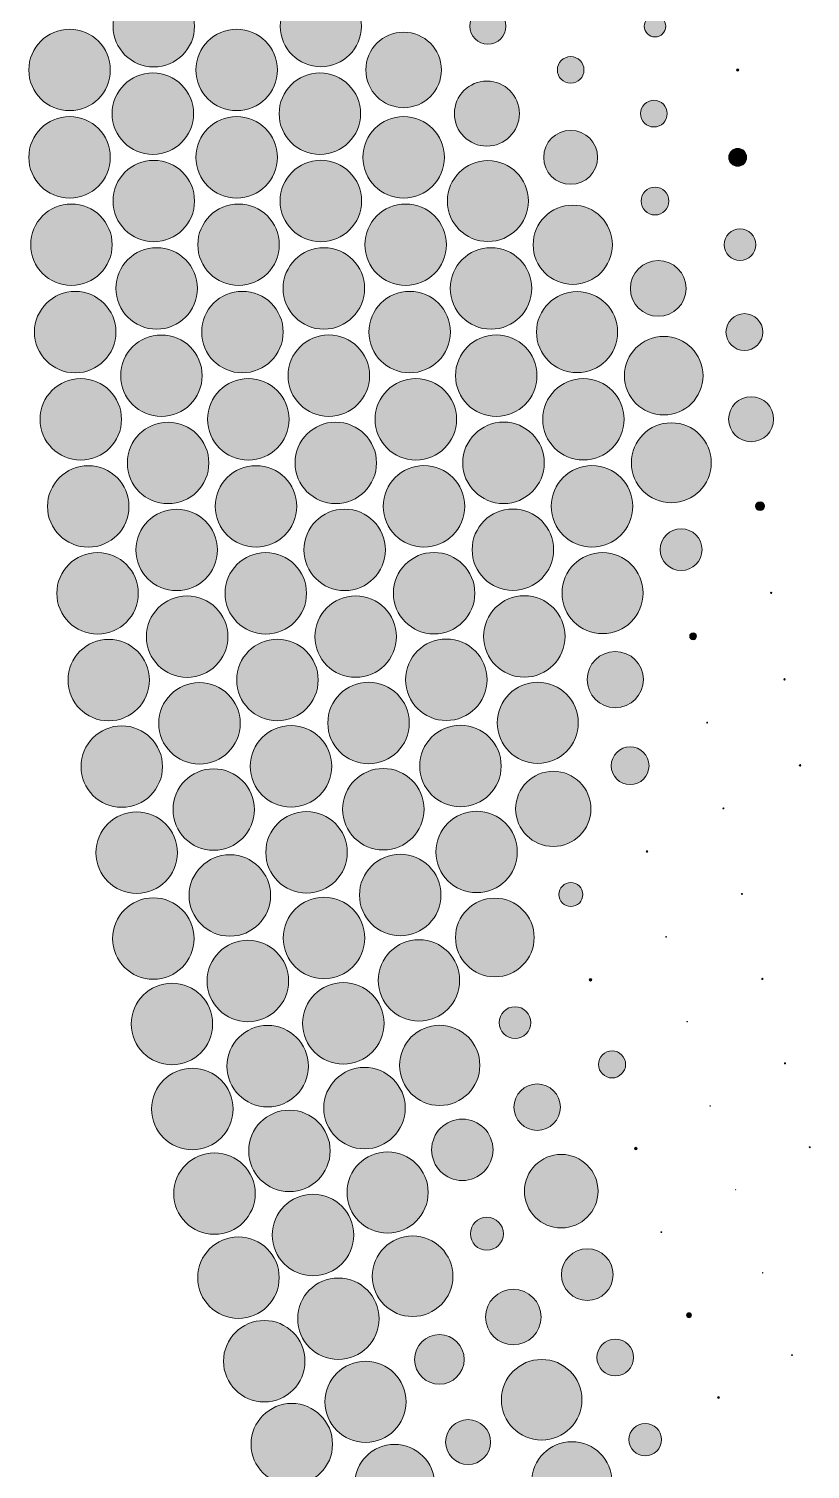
# Model space of a CAD drawing. Extents: x 3515 to 4006, y 175 to 667.
# Drawn here: x 3514.8 to 3561.3, y 340.4 to 426 of the extents above; entities that cross this region are included whole.
import ezdxf

# ---------------------------------------------------------------- set-up
doc = ezdxf.new("R2010")
doc.units = 0
doc.header["$MEASUREMENT"] = 0
doc.layers.add('Capa 1', color=7, linetype='Continuous', lineweight=0)

# ---------------------------------------------------------------- blocks, each defined once
blk = doc.blocks.new('Block_0')
at = {"layer": 'Capa 1', "true_color": 0x000000, "transparency": 33554687}
h = blk.add_hatch(color=18, dxfattribs=at)
h.dxf.hatch_style = 2
edge = h.paths.add_edge_path()
edge.add_arc((3522.273, 426.149), 2.421, 0, 360)
h = blk.add_hatch(color=18, dxfattribs=at)
h.dxf.hatch_style = 2
edge = h.paths.add_edge_path()
edge.add_arc((3532.2, 426.149), 2.411, 0, 360)
h = blk.add_hatch(color=18, dxfattribs=at)
h.dxf.hatch_style = 2
edge = h.paths.add_edge_path()
edge.add_arc((3542.128, 426.149), 1.072, 0, 360)
h = blk.add_hatch(color=18, dxfattribs=at)
h.dxf.hatch_style = 2
edge = h.paths.add_edge_path()
edge.add_arc((3552.056, 426.149), 0.638, 0, 360)
h = blk.add_hatch(color=18, dxfattribs=at)
h.dxf.hatch_style = 2
edge = h.paths.add_edge_path()
edge.add_arc((3517.268, 423.551), 2.421, 0, 360)
h = blk.add_hatch(color=18, dxfattribs=at)
h.dxf.hatch_style = 2
edge = h.paths.add_edge_path()
edge.add_arc((3527.193, 423.551), 2.421, 0, 360)
h = blk.add_hatch(color=18, dxfattribs=at)
h.dxf.hatch_style = 2
edge = h.paths.add_edge_path()
edge.add_arc((3537.119, 423.551), 2.244, 0, 360)
h = blk.add_hatch(color=18, dxfattribs=at)
h.dxf.hatch_style = 2
edge = h.paths.add_edge_path()
edge.add_arc((3547.044, 423.551), 0.79, 0, 360)
h = blk.add_hatch(color=18, dxfattribs=at)
h.dxf.hatch_style = 2
edge = h.paths.add_edge_path()
edge.add_arc((3522.216, 420.953), 2.421, 0, 360)
h = blk.add_hatch(color=18, dxfattribs=at)
h.dxf.hatch_style = 2
edge = h.paths.add_edge_path()
edge.add_arc((3532.141, 420.953), 2.42, 0, 360)
h = blk.add_hatch(color=18, dxfattribs=at)
h.dxf.hatch_style = 2
edge = h.paths.add_edge_path()
edge.add_arc((3556.97, 423.551), 0.0726, 0, 360)
h = blk.add_hatch(color=18, dxfattribs=at)
h.dxf.hatch_style = 2
edge = h.paths.add_edge_path()
edge.add_arc((3542.066, 420.953), 1.933, 0, 360)
h = blk.add_hatch(color=18, dxfattribs=at)
h.dxf.hatch_style = 2
edge = h.paths.add_edge_path()
edge.add_arc((3551.991, 420.953), 0.792, 0, 360)
h = blk.add_hatch(color=18, dxfattribs=at)
h.dxf.hatch_style = 2
edge = h.paths.add_edge_path()
edge.add_arc((3517.268, 418.354), 2.421, 0, 360)
h = blk.add_hatch(color=18, dxfattribs=at)
h.dxf.hatch_style = 2
edge = h.paths.add_edge_path()
edge.add_arc((3527.193, 418.354), 2.421, 0, 360)
h = blk.add_hatch(color=18, dxfattribs=at)
h.dxf.hatch_style = 2
edge = h.paths.add_edge_path()
edge.add_arc((3537.119, 418.354), 2.42, 0, 360)
h = blk.add_hatch(color=18, dxfattribs=at)
h.dxf.hatch_style = 2
edge = h.paths.add_edge_path()
edge.add_arc((3547.044, 418.354), 1.6, 0, 360)
h = blk.add_hatch(color=18, dxfattribs=at)
h.dxf.hatch_style = 2
edge = h.paths.add_edge_path()
edge.add_arc((3556.97, 418.354), 0.53, 0, 360)
h = blk.add_hatch(color=18, dxfattribs=at)
h.dxf.hatch_style = 2
edge = h.paths.add_edge_path()
edge.add_arc((3522.273, 415.756), 2.421, 0, 360)
h = blk.add_hatch(color=18, dxfattribs=at)
h.dxf.hatch_style = 2
edge = h.paths.add_edge_path()
edge.add_arc((3532.2, 415.757), 2.421, 0, 360)
h = blk.add_hatch(color=18, dxfattribs=at)
h.dxf.hatch_style = 2
edge = h.paths.add_edge_path()
edge.add_arc((3542.128, 415.757), 2.406, 0, 360)
h = blk.add_hatch(color=18, dxfattribs=at)
h.dxf.hatch_style = 2
edge = h.paths.add_edge_path()
edge.add_arc((3552.056, 415.757), 0.828, 0, 360)
h = blk.add_hatch(color=18, dxfattribs=at)
h.dxf.hatch_style = 2
edge = h.paths.add_edge_path()
edge.add_arc((3517.379, 413.159), 2.421, 0, 360)
h = blk.add_hatch(color=18, dxfattribs=at)
h.dxf.hatch_style = 2
edge = h.paths.add_edge_path()
edge.add_arc((3527.309, 413.159), 2.421, 0, 360)
h = blk.add_hatch(color=18, dxfattribs=at)
h.dxf.hatch_style = 2
edge = h.paths.add_edge_path()
edge.add_arc((3537.24, 413.159), 2.421, 0, 360)
h = blk.add_hatch(color=18, dxfattribs=at)
h.dxf.hatch_style = 2
edge = h.paths.add_edge_path()
edge.add_arc((3547.171, 413.159), 2.355, 0, 360)
h = blk.add_hatch(color=18, dxfattribs=at)
h.dxf.hatch_style = 2
edge = h.paths.add_edge_path()
edge.add_arc((3557.103, 413.16), 0.94, 0, 360)
h = blk.add_hatch(color=18, dxfattribs=at)
h.dxf.hatch_style = 2
edge = h.paths.add_edge_path()
edge.add_arc((3522.443, 410.563), 2.421, 0, 360)
h = blk.add_hatch(color=18, dxfattribs=at)
h.dxf.hatch_style = 2
edge = h.paths.add_edge_path()
edge.add_arc((3532.378, 410.563), 2.421, 0, 360)
h = blk.add_hatch(color=18, dxfattribs=at)
h.dxf.hatch_style = 2
edge = h.paths.add_edge_path()
edge.add_arc((3542.313, 410.563), 2.421, 0, 360)
h = blk.add_hatch(color=18, dxfattribs=at)
h.dxf.hatch_style = 2
edge = h.paths.add_edge_path()
edge.add_arc((3552.25, 410.564), 1.658, 0, 360)
h = blk.add_hatch(color=18, dxfattribs=at)
h.dxf.hatch_style = 2
edge = h.paths.add_edge_path()
edge.add_arc((3517.601, 407.967), 2.421, 0, 360)
h = blk.add_hatch(color=18, dxfattribs=at)
h.dxf.hatch_style = 2
edge = h.paths.add_edge_path()
edge.add_arc((3527.54, 407.968), 2.421, 0, 360)
h = blk.add_hatch(color=18, dxfattribs=at)
h.dxf.hatch_style = 2
edge = h.paths.add_edge_path()
edge.add_arc((3537.481, 407.968), 2.421, 0, 360)
h = blk.add_hatch(color=18, dxfattribs=at)
h.dxf.hatch_style = 2
edge = h.paths.add_edge_path()
edge.add_arc((3547.424, 407.969), 2.411, 0, 360)
h = blk.add_hatch(color=18, dxfattribs=at)
h.dxf.hatch_style = 2
edge = h.paths.add_edge_path()
edge.add_arc((3557.368, 407.97), 1.094, 0, 360)
h = blk.add_hatch(color=18, dxfattribs=at)
h.dxf.hatch_style = 2
edge = h.paths.add_edge_path()
edge.add_arc((3522.726, 405.374), 2.421, 0, 360)
h = blk.add_hatch(color=18, dxfattribs=at)
h.dxf.hatch_style = 2
edge = h.paths.add_edge_path()
edge.add_arc((3532.673, 405.375), 2.421, 0, 360)
h = blk.add_hatch(color=18, dxfattribs=at)
h.dxf.hatch_style = 2
edge = h.paths.add_edge_path()
edge.add_arc((3542.622, 405.376), 2.421, 0, 360)
h = blk.add_hatch(color=18, dxfattribs=at)
h.dxf.hatch_style = 2
edge = h.paths.add_edge_path()
edge.add_arc((3552.574, 405.377), 2.335, 0, 360)
h = blk.add_hatch(color=18, dxfattribs=at)
h.dxf.hatch_style = 2
edge = h.paths.add_edge_path()
edge.add_arc((3517.934, 402.781), 2.421, 0, 360)
h = blk.add_hatch(color=18, dxfattribs=at)
h.dxf.hatch_style = 2
edge = h.paths.add_edge_path()
edge.add_arc((3527.887, 402.783), 2.421, 0, 360)
h = blk.add_hatch(color=18, dxfattribs=at)
h.dxf.hatch_style = 2
edge = h.paths.add_edge_path()
edge.add_arc((3537.844, 402.784), 2.421, 0, 360)
h = blk.add_hatch(color=18, dxfattribs=at)
h.dxf.hatch_style = 2
edge = h.paths.add_edge_path()
edge.add_arc((3547.803, 402.786), 2.418, 0, 360)
h = blk.add_hatch(color=18, dxfattribs=at)
h.dxf.hatch_style = 2
edge = h.paths.add_edge_path()
edge.add_arc((3557.766, 402.789), 1.337, 0, 360)
h = blk.add_hatch(color=18, dxfattribs=at)
h.dxf.hatch_style = 2
edge = h.paths.add_edge_path()
edge.add_arc((3523.123, 400.192), 2.421, 0, 360)
h = blk.add_hatch(color=18, dxfattribs=at)
h.dxf.hatch_style = 2
edge = h.paths.add_edge_path()
edge.add_arc((3533.087, 400.195), 2.421, 0, 360)
h = blk.add_hatch(color=18, dxfattribs=at)
h.dxf.hatch_style = 2
edge = h.paths.add_edge_path()
edge.add_arc((3543.055, 400.197), 2.421, 0, 360)
h = blk.add_hatch(color=18, dxfattribs=at)
h.dxf.hatch_style = 2
edge = h.paths.add_edge_path()
edge.add_arc((3553.027, 400.2), 2.376, 0, 360)
h = blk.add_hatch(color=18, dxfattribs=at)
h.dxf.hatch_style = 2
edge = h.paths.add_edge_path()
edge.add_arc((3518.377, 397.604), 2.421, 0, 360)
h = blk.add_hatch(color=18, dxfattribs=at)
h.dxf.hatch_style = 2
edge = h.paths.add_edge_path()
edge.add_arc((3528.35, 397.607), 2.421, 0, 360)
h = blk.add_hatch(color=18, dxfattribs=at)
h.dxf.hatch_style = 2
edge = h.paths.add_edge_path()
edge.add_arc((3538.327, 397.61), 2.421, 0, 360)
h = blk.add_hatch(color=18, dxfattribs=at)
h.dxf.hatch_style = 2
edge = h.paths.add_edge_path()
edge.add_arc((3548.309, 397.614), 2.42, 0, 360)
h = blk.add_hatch(color=18, dxfattribs=at)
h.dxf.hatch_style = 2
edge = h.paths.add_edge_path()
edge.add_arc((3523.632, 395.021), 2.421, 0, 360)
h = blk.add_hatch(color=18, dxfattribs=at)
h.dxf.hatch_style = 2
edge = h.paths.add_edge_path()
edge.add_arc((3533.618, 395.025), 2.421, 0, 360)
h = blk.add_hatch(color=18, dxfattribs=at)
h.dxf.hatch_style = 2
edge = h.paths.add_edge_path()
edge.add_arc((3543.61, 395.031), 2.421, 0, 360)
h = blk.add_hatch(color=18, dxfattribs=at)
h.dxf.hatch_style = 2
edge = h.paths.add_edge_path()
edge.add_arc((3558.296, 397.619), 0.259, 0, 360)
h = blk.add_hatch(color=18, dxfattribs=at)
h.dxf.hatch_style = 2
edge = h.paths.add_edge_path()
edge.add_arc((3553.608, 395.037), 1.242, 0, 360)
h = blk.add_hatch(color=18, dxfattribs=at)
h.dxf.hatch_style = 2
edge = h.paths.add_edge_path()
edge.add_arc((3518.931, 392.437), 2.421, 0, 360)
h = blk.add_hatch(color=18, dxfattribs=at)
h.dxf.hatch_style = 2
edge = h.paths.add_edge_path()
edge.add_arc((3528.928, 392.442), 2.421, 0, 360)
h = blk.add_hatch(color=18, dxfattribs=at)
h.dxf.hatch_style = 2
edge = h.paths.add_edge_path()
edge.add_arc((3538.93, 392.449), 2.421, 0, 360)
h = blk.add_hatch(color=18, dxfattribs=at)
h.dxf.hatch_style = 2
edge = h.paths.add_edge_path()
edge.add_arc((3548.94, 392.456), 2.409, 0, 360)
h = blk.add_hatch(color=18, dxfattribs=at)
h.dxf.hatch_style = 2
edge = h.paths.add_edge_path()
edge.add_arc((3524.254, 389.862), 2.421, 0, 360)
h = blk.add_hatch(color=18, dxfattribs=at)
h.dxf.hatch_style = 2
edge = h.paths.add_edge_path()
edge.add_arc((3534.267, 389.87), 2.421, 0, 360)
h = blk.add_hatch(color=18, dxfattribs=at)
h.dxf.hatch_style = 2
edge = h.paths.add_edge_path()
edge.add_arc((3544.288, 389.878), 2.42, 0, 360)
h = blk.add_hatch(color=18, dxfattribs=at)
h.dxf.hatch_style = 2
edge = h.paths.add_edge_path()
edge.add_arc((3558.958, 392.465), 0.0399, 0, 360)
h = blk.add_hatch(color=18, dxfattribs=at)
h.dxf.hatch_style = 2
edge = h.paths.add_edge_path()
edge.add_arc((3519.596, 387.283), 2.421, 0, 360)
h = blk.add_hatch(color=18, dxfattribs=at)
h.dxf.hatch_style = 2
edge = h.paths.add_edge_path()
edge.add_arc((3529.62, 387.292), 2.421, 0, 360)
h = blk.add_hatch(color=18, dxfattribs=at)
h.dxf.hatch_style = 2
edge = h.paths.add_edge_path()
edge.add_arc((3539.653, 387.303), 2.421, 0, 360)
h = blk.add_hatch(color=18, dxfattribs=at)
h.dxf.hatch_style = 2
edge = h.paths.add_edge_path()
edge.add_arc((3554.319, 389.889), 0.203, 0, 360)
h = blk.add_hatch(color=18, dxfattribs=at)
h.dxf.hatch_style = 2
edge = h.paths.add_edge_path()
edge.add_arc((3549.696, 387.315), 1.67, 0, 360)
h = blk.add_hatch(color=18, dxfattribs=at)
h.dxf.hatch_style = 2
edge = h.paths.add_edge_path()
edge.add_arc((3524.988, 384.717), 2.421, 0, 360)
h = blk.add_hatch(color=18, dxfattribs=at)
h.dxf.hatch_style = 2
edge = h.paths.add_edge_path()
edge.add_arc((3535.033, 384.73), 2.421, 0, 360)
h = blk.add_hatch(color=18, dxfattribs=at)
h.dxf.hatch_style = 2
edge = h.paths.add_edge_path()
edge.add_arc((3545.089, 384.744), 2.409, 0, 360)
h = blk.add_hatch(color=18, dxfattribs=at)
h.dxf.hatch_style = 2
edge = h.paths.add_edge_path()
edge.add_arc((3559.751, 387.329), 0.0411, 0, 360)
h = blk.add_hatch(color=18, dxfattribs=at)
h.dxf.hatch_style = 2
edge = h.paths.add_edge_path()
edge.add_arc((3520.371, 382.144), 2.421, 0, 360)
h = blk.add_hatch(color=18, dxfattribs=at)
h.dxf.hatch_style = 2
edge = h.paths.add_edge_path()
edge.add_arc((3530.428, 382.159), 2.421, 0, 360)
h = blk.add_hatch(color=18, dxfattribs=at)
h.dxf.hatch_style = 2
edge = h.paths.add_edge_path()
edge.add_arc((3540.496, 382.175), 2.421, 0, 360)
h = blk.add_hatch(color=18, dxfattribs=at)
h.dxf.hatch_style = 2
edge = h.paths.add_edge_path()
edge.add_arc((3555.157, 384.76), 0.0266, 0, 360)
h = blk.add_hatch(color=18, dxfattribs=at)
h.dxf.hatch_style = 2
edge = h.paths.add_edge_path()
edge.add_arc((3550.578, 382.194), 1.124, 0, 360)
h = blk.add_hatch(color=18, dxfattribs=at)
h.dxf.hatch_style = 2
edge = h.paths.add_edge_path()
edge.add_arc((3525.835, 379.59), 2.421, 0, 360)
h = blk.add_hatch(color=18, dxfattribs=at)
h.dxf.hatch_style = 2
edge = h.paths.add_edge_path()
edge.add_arc((3535.916, 379.609), 2.421, 0, 360)
h = blk.add_hatch(color=18, dxfattribs=at)
h.dxf.hatch_style = 2
edge = h.paths.add_edge_path()
edge.add_arc((3546.012, 379.63), 2.236, 0, 360)
h = blk.add_hatch(color=18, dxfattribs=at)
h.dxf.hatch_style = 2
edge = h.paths.add_edge_path()
edge.add_arc((3560.675, 382.216), 0.0508, 0, 360)
h = blk.add_hatch(color=18, dxfattribs=at)
h.dxf.hatch_style = 2
edge = h.paths.add_edge_path()
edge.add_arc((3521.255, 377.023), 2.421, 0, 360)
h = blk.add_hatch(color=18, dxfattribs=at)
h.dxf.hatch_style = 2
edge = h.paths.add_edge_path()
edge.add_arc((3531.349, 377.044), 2.421, 0, 360)
h = blk.add_hatch(color=18, dxfattribs=at)
h.dxf.hatch_style = 2
edge = h.paths.add_edge_path()
edge.add_arc((3541.458, 377.068), 2.416, 0, 360)
h = blk.add_hatch(color=18, dxfattribs=at)
h.dxf.hatch_style = 2
edge = h.paths.add_edge_path()
edge.add_arc((3556.123, 379.654), 0.0278, 0, 360)
h = blk.add_hatch(color=18, dxfattribs=at)
h.dxf.hatch_style = 2
edge = h.paths.add_edge_path()
edge.add_arc((3526.793, 374.482), 2.421, 0, 360)
h = blk.add_hatch(color=18, dxfattribs=at)
h.dxf.hatch_style = 2
edge = h.paths.add_edge_path()
edge.add_arc((3536.916, 374.509), 2.421, 0, 360)
h = blk.add_hatch(color=18, dxfattribs=at)
h.dxf.hatch_style = 2
edge = h.paths.add_edge_path()
edge.add_arc((3551.584, 377.096), 0.0436, 0, 360)
h = blk.add_hatch(color=18, dxfattribs=at)
h.dxf.hatch_style = 2
edge = h.paths.add_edge_path()
edge.add_arc((3547.056, 374.539), 0.714, 0, 360)
h = blk.add_hatch(color=18, dxfattribs=at)
h.dxf.hatch_style = 2
edge = h.paths.add_edge_path()
edge.add_arc((3522.248, 371.923), 2.421, 0, 360)
h = blk.add_hatch(color=18, dxfattribs=at)
h.dxf.hatch_style = 2
edge = h.paths.add_edge_path()
edge.add_arc((3532.384, 371.952), 2.421, 0, 360)
h = blk.add_hatch(color=18, dxfattribs=at)
h.dxf.hatch_style = 2
edge = h.paths.add_edge_path()
edge.add_arc((3542.538, 371.985), 2.337, 0, 360)
h = blk.add_hatch(color=18, dxfattribs=at)
h.dxf.hatch_style = 2
edge = h.paths.add_edge_path()
edge.add_arc((3557.217, 374.574), 0.029, 0, 360)
h = blk.add_hatch(color=18, dxfattribs=at)
h.dxf.hatch_style = 2
edge = h.paths.add_edge_path()
edge.add_arc((3527.862, 369.397), 2.421, 0, 360)
h = blk.add_hatch(color=18, dxfattribs=at)
h.dxf.hatch_style = 2
edge = h.paths.add_edge_path()
edge.add_arc((3538.031, 369.434), 2.416, 0, 360)
h = blk.add_hatch(color=18, dxfattribs=at)
h.dxf.hatch_style = 2
edge = h.paths.add_edge_path()
edge.add_arc((3552.714, 372.023), 0.0157, 0, 360)
h = blk.add_hatch(color=18, dxfattribs=at)
h.dxf.hatch_style = 2
edge = h.paths.add_edge_path()
edge.add_arc((3523.35, 366.844), 2.421, 0, 360)
h = blk.add_hatch(color=18, dxfattribs=at)
h.dxf.hatch_style = 2
edge = h.paths.add_edge_path()
edge.add_arc((3533.532, 366.884), 2.421, 0, 360)
h = blk.add_hatch(color=18, dxfattribs=at)
h.dxf.hatch_style = 2
edge = h.paths.add_edge_path()
edge.add_arc((3548.221, 369.475), 0.0775, 0, 360)
h = blk.add_hatch(color=18, dxfattribs=at)
h.dxf.hatch_style = 2
edge = h.paths.add_edge_path()
edge.add_arc((3558.436, 369.523), 0.0363, 0, 360)
h = blk.add_hatch(color=18, dxfattribs=at)
h.dxf.hatch_style = 2
edge = h.paths.add_edge_path()
edge.add_arc((3543.737, 366.929), 0.94, 0, 360)
h = blk.add_hatch(color=18, dxfattribs=at)
h.dxf.hatch_style = 2
edge = h.paths.add_edge_path()
edge.add_arc((3529.042, 364.336), 2.421, 0, 360)
h = blk.add_hatch(color=18, dxfattribs=at)
h.dxf.hatch_style = 2
edge = h.paths.add_edge_path()
edge.add_arc((3539.261, 364.385), 2.386, 0, 360)
h = blk.add_hatch(color=18, dxfattribs=at)
h.dxf.hatch_style = 2
edge = h.paths.add_edge_path()
edge.add_arc((3553.967, 366.98), 0.0157, 0, 360)
h = blk.add_hatch(color=18, dxfattribs=at)
h.dxf.hatch_style = 2
edge = h.paths.add_edge_path()
edge.add_arc((3549.506, 364.44), 0.804, 0, 360)
h = blk.add_hatch(color=18, dxfattribs=at)
h.dxf.hatch_style = 2
edge = h.paths.add_edge_path()
edge.add_arc((3524.561, 361.791), 2.421, 0, 360)
h = blk.add_hatch(color=18, dxfattribs=at)
h.dxf.hatch_style = 2
edge = h.paths.add_edge_path()
edge.add_arc((3534.793, 361.843), 2.42, 0, 360)
h = blk.add_hatch(color=18, dxfattribs=at)
h.dxf.hatch_style = 2
edge = h.paths.add_edge_path()
edge.add_arc((3559.781, 364.503), 0.0351, 0, 360)
h = blk.add_hatch(color=18, dxfattribs=at)
h.dxf.hatch_style = 2
edge = h.paths.add_edge_path()
edge.add_arc((3545.053, 361.902), 1.382, 0, 360)
h = blk.add_hatch(color=18, dxfattribs=at)
h.dxf.hatch_style = 2
edge = h.paths.add_edge_path()
edge.add_arc((3530.332, 359.302), 2.421, 0, 360)
h = blk.add_hatch(color=18, dxfattribs=at)
h.dxf.hatch_style = 2
edge = h.paths.add_edge_path()
edge.add_arc((3555.343, 361.969), 0.0194, 0, 360)
h = blk.add_hatch(color=18, dxfattribs=at)
h.dxf.hatch_style = 2
edge = h.paths.add_edge_path()
edge.add_arc((3540.606, 359.365), 1.824, 0, 360)
h = blk.add_hatch(color=18, dxfattribs=at)
h.dxf.hatch_style = 2
edge = h.paths.add_edge_path()
edge.add_arc((3525.879, 356.764), 2.421, 0, 360)
h = blk.add_hatch(color=18, dxfattribs=at)
h.dxf.hatch_style = 2
edge = h.paths.add_edge_path()
edge.add_arc((3536.166, 356.831), 2.412, 0, 360)
h = blk.add_hatch(color=18, dxfattribs=at)
h.dxf.hatch_style = 2
edge = h.paths.add_edge_path()
edge.add_arc((3546.485, 356.906), 2.186, 0, 360)
h = blk.add_hatch(color=18, dxfattribs=at)
h.dxf.hatch_style = 2
edge = h.paths.add_edge_path()
edge.add_arc((3550.911, 359.437), 0.0763, 0, 360)
h = blk.add_hatch(color=18, dxfattribs=at)
h.dxf.hatch_style = 2
edge = h.paths.add_edge_path()
edge.add_arc((3561.251, 359.519), 0.0266, 0, 360)
h = blk.add_hatch(color=18, dxfattribs=at)
h.dxf.hatch_style = 2
edge = h.paths.add_edge_path()
edge.add_arc((3531.732, 354.298), 2.421, 0, 360)
h = blk.add_hatch(color=18, dxfattribs=at)
h.dxf.hatch_style = 2
edge = h.paths.add_edge_path()
edge.add_arc((3556.84, 356.993), 0.00968, 0, 360)
h = blk.add_hatch(color=18, dxfattribs=at)
h.dxf.hatch_style = 2
edge = h.paths.add_edge_path()
edge.add_arc((3542.065, 354.378), 0.979, 0, 360)
h = blk.add_hatch(color=18, dxfattribs=at)
h.dxf.hatch_style = 2
edge = h.paths.add_edge_path()
edge.add_arc((3552.434, 354.468), 0.0218, 0, 360)
h = blk.add_hatch(color=18, dxfattribs=at)
h.dxf.hatch_style = 2
edge = h.paths.add_edge_path()
edge.add_arc((3527.304, 351.767), 2.421, 0, 360)
h = blk.add_hatch(color=18, dxfattribs=at)
h.dxf.hatch_style = 2
edge = h.paths.add_edge_path()
edge.add_arc((3537.65, 351.851), 2.395, 0, 360)
h = blk.add_hatch(color=18, dxfattribs=at)
h.dxf.hatch_style = 2
edge = h.paths.add_edge_path()
edge.add_arc((3548.033, 351.946), 1.536, 0, 360)
h = blk.add_hatch(color=18, dxfattribs=at)
h.dxf.hatch_style = 2
edge = h.paths.add_edge_path()
edge.add_arc((3558.458, 352.054), 0.0145, 0, 360)
h = blk.add_hatch(color=18, dxfattribs=at)
h.dxf.hatch_style = 2
edge = h.paths.add_edge_path()
edge.add_arc((3533.241, 349.325), 2.418, 0, 360)
h = blk.add_hatch(color=18, dxfattribs=at)
h.dxf.hatch_style = 2
edge = h.paths.add_edge_path()
edge.add_arc((3543.637, 349.424), 1.65, 0, 360)
h = blk.add_hatch(color=18, dxfattribs=at)
h.dxf.hatch_style = 2
edge = h.paths.add_edge_path()
edge.add_arc((3554.075, 349.538), 0.146, 0, 360)
h = blk.add_hatch(color=18, dxfattribs=at)
h.dxf.hatch_style = 2
edge = h.paths.add_edge_path()
edge.add_arc((3528.836, 346.801), 2.421, 0, 360)
h = blk.add_hatch(color=18, dxfattribs=at)
h.dxf.hatch_style = 2
edge = h.paths.add_edge_path()
edge.add_arc((3539.245, 346.905), 1.474, 0, 360)
h = blk.add_hatch(color=18, dxfattribs=at)
h.dxf.hatch_style = 2
edge = h.paths.add_edge_path()
edge.add_arc((3549.696, 347.023), 1.092, 0, 360)
h = blk.add_hatch(color=18, dxfattribs=at)
h.dxf.hatch_style = 2
edge = h.paths.add_edge_path()
edge.add_arc((3534.857, 344.386), 2.411, 0, 360)
h = blk.add_hatch(color=18, dxfattribs=at)
h.dxf.hatch_style = 2
edge = h.paths.add_edge_path()
edge.add_arc((3545.321, 344.508), 2.394, 0, 360)
h = blk.add_hatch(color=18, dxfattribs=at)
h.dxf.hatch_style = 2
edge = h.paths.add_edge_path()
edge.add_arc((3560.195, 347.157), 0.0242, 0, 360)
h = blk.add_hatch(color=18, dxfattribs=at)
h.dxf.hatch_style = 2
edge = h.paths.add_edge_path()
edge.add_arc((3530.473, 341.869), 2.421, 0, 360)
h = blk.add_hatch(color=18, dxfattribs=at)
h.dxf.hatch_style = 2
edge = h.paths.add_edge_path()
edge.add_arc((3555.833, 344.648), 0.0545, 0, 360)
h = blk.add_hatch(color=18, dxfattribs=at)
h.dxf.hatch_style = 2
edge = h.paths.add_edge_path()
edge.add_arc((3540.95, 341.996), 1.334, 0, 360)
h = blk.add_hatch(color=18, dxfattribs=at)
h.dxf.hatch_style = 2
edge = h.paths.add_edge_path()
edge.add_arc((3551.474, 342.139), 0.965, 0, 360)
h = blk.add_hatch(color=18, dxfattribs=at)
h.dxf.hatch_style = 2
edge = h.paths.add_edge_path()
edge.add_arc((3536.581, 339.484), 2.371, 0, 360)
h = blk.add_hatch(color=18, dxfattribs=at)
h.dxf.hatch_style = 2
edge = h.paths.add_edge_path()
edge.add_arc((3547.117, 339.632), 2.384, 0, 360)
at = {"layer": 'Capa 1'}
for centre, radius in [((3522.273, 426.149), 2.421), ((3532.2, 426.149), 2.411), ((3542.128, 426.149), 1.072), ((3552.056, 426.149), 0.638), ((3517.268, 423.551), 2.421), ((3527.193, 423.551), 2.421), ((3537.119, 423.551), 2.244), ((3547.044, 423.551), 0.79), ((3522.216, 420.953), 2.421), ((3532.141, 420.953), 2.42), ((3556.97, 423.551), 0.0726), ((3542.066, 420.953), 1.933), ((3551.991, 420.953), 0.792), ((3517.268, 418.354), 2.421), ((3527.193, 418.354), 2.421), ((3537.119, 418.354), 2.42), ((3547.044, 418.354), 1.6), ((3556.97, 418.354), 0.53), ((3522.273, 415.756), 2.421), ((3532.2, 415.757), 2.421), ((3542.128, 415.757), 2.406), ((3552.056, 415.757), 0.828), ((3517.379, 413.159), 2.421), ((3527.309, 413.159), 2.421), ((3537.24, 413.159), 2.421), ((3547.171, 413.159), 2.355), ((3557.103, 413.16), 0.94), ((3522.443, 410.563), 2.421), ((3532.378, 410.563), 2.421), ((3542.313, 410.563), 2.421), ((3552.25, 410.564), 1.658), ((3517.601, 407.967), 2.421), ((3527.54, 407.968), 2.421), ((3537.481, 407.968), 2.421), ((3547.424, 407.969), 2.411), ((3557.368, 407.97), 1.094), ((3522.726, 405.374), 2.421), ((3532.673, 405.375), 2.421), ((3542.622, 405.376), 2.421), ((3552.574, 405.377), 2.335), ((3517.934, 402.781), 2.421), ((3527.887, 402.783), 2.421), ((3537.844, 402.784), 2.421), ((3547.803, 402.786), 2.418), ((3557.766, 402.789), 1.337), ((3523.123, 400.192), 2.421), ((3533.087, 400.195), 2.421), ((3543.055, 400.197), 2.421), ((3553.027, 400.2), 2.376), ((3518.377, 397.604), 2.421), ((3528.35, 397.607), 2.421), ((3538.327, 397.61), 2.421), ((3548.309, 397.614), 2.42), ((3523.632, 395.021), 2.421), ((3533.618, 395.025), 2.421), ((3543.61, 395.031), 2.421), ((3558.296, 397.619), 0.259), ((3553.608, 395.037), 1.242), ((3518.931, 392.437), 2.421), ((3528.928, 392.442), 2.421), ((3538.93, 392.449), 2.421), ((3548.94, 392.456), 2.409), ((3524.254, 389.862), 2.421), ((3534.267, 389.87), 2.421), ((3544.288, 389.878), 2.42), ((3558.958, 392.465), 0.0399), ((3519.596, 387.283), 2.421), ((3529.62, 387.292), 2.421), ((3539.653, 387.303), 2.421), ((3554.319, 389.889), 0.203), ((3549.696, 387.315), 1.67), ((3524.988, 384.717), 2.421), ((3535.033, 384.73), 2.421), ((3545.089, 384.744), 2.409), ((3559.751, 387.329), 0.0411), ((3520.371, 382.144), 2.421), ((3530.428, 382.159), 2.421), ((3540.496, 382.175), 2.421), ((3555.157, 384.76), 0.0266), ((3550.578, 382.194), 1.124), ((3525.835, 379.59), 2.421), ((3535.916, 379.609), 2.421), ((3546.012, 379.63), 2.236), ((3560.675, 382.216), 0.0508), ((3521.255, 377.023), 2.421), ((3531.349, 377.044), 2.421), ((3541.458, 377.068), 2.416), ((3556.123, 379.654), 0.0278), ((3526.793, 374.482), 2.421), ((3536.916, 374.509), 2.421), ((3551.584, 377.096), 0.0436), ((3547.056, 374.539), 0.714), ((3522.248, 371.923), 2.421), ((3532.384, 371.952), 2.421), ((3542.538, 371.985), 2.337), ((3557.217, 374.574), 0.029), ((3527.862, 369.397), 2.421), ((3538.031, 369.434), 2.416), ((3552.714, 372.023), 0.0157), ((3523.35, 366.844), 2.421), ((3533.532, 366.884), 2.421), ((3548.221, 369.475), 0.0775), ((3558.436, 369.523), 0.0363), ((3543.737, 366.929), 0.94), ((3529.042, 364.336), 2.421), ((3539.261, 364.385), 2.386), ((3553.967, 366.98), 0.0157), ((3549.506, 364.44), 0.804), ((3524.561, 361.791), 2.421), ((3534.793, 361.843), 2.42), ((3559.781, 364.503), 0.0351), ((3545.053, 361.902), 1.382), ((3530.332, 359.302), 2.421), ((3555.343, 361.969), 0.0194), ((3540.606, 359.365), 1.824), ((3525.879, 356.764), 2.421), ((3536.166, 356.831), 2.412), ((3546.485, 356.906), 2.186), ((3550.911, 359.437), 0.0763), ((3561.251, 359.519), 0.0266), ((3531.732, 354.298), 2.421), ((3556.84, 356.993), 0.00968), ((3542.065, 354.378), 0.979), ((3552.434, 354.468), 0.0218), ((3527.304, 351.767), 2.421), ((3537.65, 351.851), 2.395), ((3548.033, 351.946), 1.536), ((3558.458, 352.054), 0.0145), ((3533.241, 349.325), 2.418), ((3543.637, 349.424), 1.65), ((3554.075, 349.538), 0.146), ((3528.836, 346.801), 2.421), ((3539.245, 346.905), 1.474), ((3549.696, 347.023), 1.092), ((3534.857, 344.386), 2.411), ((3545.321, 344.508), 2.394), ((3560.195, 347.157), 0.0242), ((3530.473, 341.869), 2.421), ((3555.833, 344.648), 0.0545), ((3540.95, 341.996), 1.334), ((3551.474, 342.139), 0.965), ((3536.581, 339.484), 2.371), ((3547.117, 339.632), 2.384)]:
    blk.add_circle(centre, radius, dxfattribs=at)

msp = doc.modelspace()

# ---------------------------------------------------------------- block references
at = {"layer": 'Capa 1'}
msp.add_blockref('Block_0', (0, 0), dxfattribs=at)

doc.saveas('drawing.dxf')
